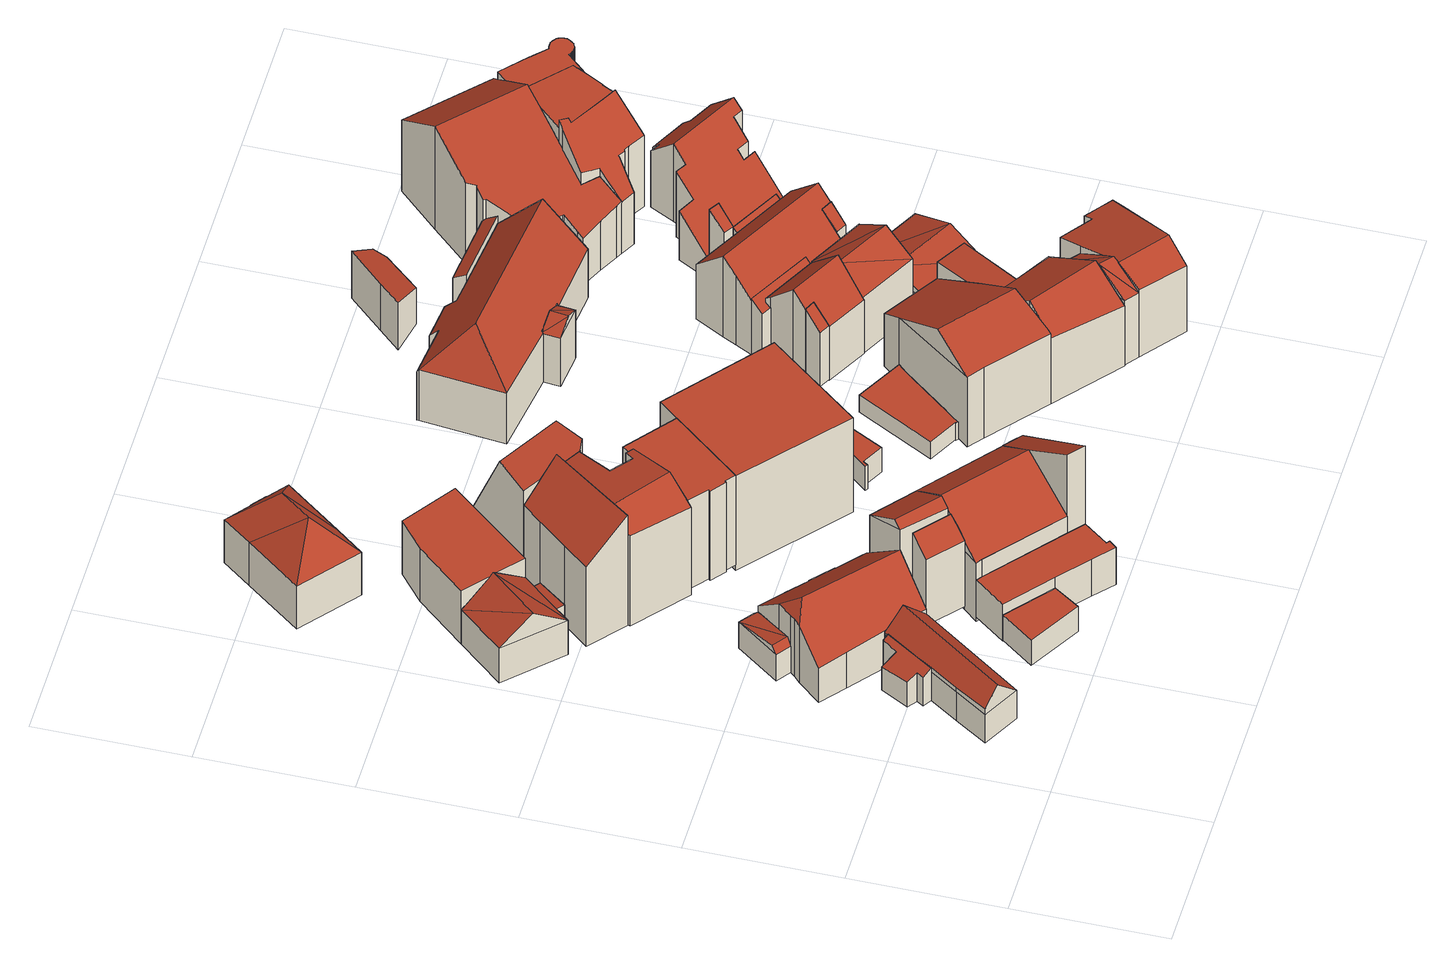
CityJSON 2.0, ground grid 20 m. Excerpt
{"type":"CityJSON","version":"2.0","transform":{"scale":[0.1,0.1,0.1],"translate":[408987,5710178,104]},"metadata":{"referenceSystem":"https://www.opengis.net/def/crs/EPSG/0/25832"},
"CityObjects":{
"building1":{"type":"Building","attributes":{"Gemeindeschluessel":"05978036","Geometrietyp2DReferenz":"3000","function":"31001_2000","roofType":"5000","measuredHeight":8.18},"geometry":[{"type":"MultiSurface","lod":"2","boundaries":[[[0,1,2,3]],[[1,4,5,2]],[[4,6,7,5]],[[6,8,9,7]],[[8,10,11,9]],[[10,12,13,11]],[[12,14,15,13]],[[14,0,3,15]],[[10,16,17,12]],[[18,19,20,21,22,23,17,16]],[[12,17,23,14]],[[14,23,22,0]],[[4,20,19,6]],[[1,21,20,4]],[[6,19,18,8]],[[8,18,16,10]],[[0,22,21,1]],[[3,2,5,7,9,11,13,15]]],"semantics":{"surfaces":[{"type":"WallSurface"},{"type":"RoofSurface"},{"type":"GroundSurface"}],"values":[0,0,0,0,0,0,0,0,1,1,0,0,0,0,0,0,0,2]}}]},
"building2":{"type":"Building","attributes":{"Gemeindeschluessel":"05978036","Geometrietyp2DReferenz":"3000","function":"31001_2000","roofType":"2100","measuredHeight":5.48},"geometry":[{"type":"MultiSurface","lod":"2","boundaries":[[[24,25,26,2]],[[25,27,28,26]],[[27,29,30,28]],[[29,31,32,30]],[[31,33,34,32]],[[33,35,36,34]],[[35,37,5,36]],[[37,24,2,5]],[[37,35,33,31,29,27,25,24]],[[2,26,28,30,32,34,36,5]]],"semantics":{"surfaces":[{"type":"WallSurface"},{"type":"RoofSurface"},{"type":"GroundSurface"}],"values":[0,0,0,0,0,0,0,0,1,2]}}]},
"building3":{"type":"Building","attributes":{"Gemeindeschluessel":"05978036","Geometrietyp2DReferenz":"3000","function":"31001_2000","roofType":"5000","measuredHeight":5.46},"geometry":[{"type":"MultiSurface","lod":"2","boundaries":[[[38,39,40,41]],[[39,42,43,40]],[[42,44,45,43]],[[44,46,47,45]],[[46,38,41,47]],[[44,48,49,46]],[[38,48,42,39]],[[48,38,49]],[[42,48,44]],[[46,49,38]],[[41,40,43,45,47]]],"semantics":{"surfaces":[{"type":"WallSurface"},{"type":"RoofSurface"},{"type":"GroundSurface"}],"values":[0,0,0,0,0,1,1,1,0,0,2]}}]},
"building4":{"type":"Building","attributes":{"Gemeindeschluessel":"05978036","Geometrietyp2DReferenz":"3000","function":"31001_2000","roofType":"1000","measuredHeight":4.23},"geometry":[{"type":"MultiSurface","lod":"2","boundaries":[[[50,51,52,53]],[[51,54,55,52]],[[54,56,57,55]],[[56,50,53,57]],[[56,54,51,50]],[[53,52,55,57]]],"semantics":{"surfaces":[{"type":"WallSurface"},{"type":"RoofSurface"},{"type":"GroundSurface"}],"values":[0,0,0,0,1,2]}}]},
"building5":{"type":"Building","attributes":{"Gemeindeschluessel":"05978036","Geometrietyp2DReferenz":"3000","function":"31001_2000","roofType":"5000","measuredHeight":11.63},"geometry":[{"type":"MultiSurface","lod":"2","boundaries":[[[58,59,60,61]],[[59,62,63,60]],[[62,64,65,63]],[[64,66,67,65]],[[66,68,69,67]],[[68,70,71,69]],[[70,72,73,71]],[[72,74,75,73]],[[74,76,77,75]],[[76,78,79,77]],[[78,80,81,79]],[[80,82,83,81]],[[82,84,85,83]],[[84,86,87,85]],[[86,88,89,87]],[[88,90,45,89]],[[90,91,92,45]],[[91,93,43,92]],[[93,94,95,43]],[[94,58,61,95]],[[91,90,88,86,96]],[[86,84,82,80,78,76,74,96]],[[74,72,70,68,66,64,62,59,58,94,93,91,96]],[[61,60,63,65,67,69,71,73,75,77,79,81,83,85,87,89,45,92,43,95]]],"semantics":{"surfaces":[{"type":"WallSurface"},{"type":"RoofSurface"},{"type":"GroundSurface"}],"values":[0,0,0,0,0,0,0,0,0,0,0,0,0,0,0,0,0,0,0,0,1,1,1,2]}}]},
"building6":{"type":"Building","attributes":{"Gemeindeschluessel":"05978036","Geometrietyp2DReferenz":"3000","function":"31001_1100","roofType":"2100","measuredHeight":13.16},"geometry":[{"type":"MultiSurface","lod":"2","boundaries":[[[97,98,99,100]],[[98,101,102,99]],[[101,103,104,102]],[[103,105,106,104]],[[105,97,100,106]],[[105,103,101,98,97]],[[100,99,102,104,106]]],"semantics":{"surfaces":[{"type":"WallSurface"},{"type":"RoofSurface"},{"type":"GroundSurface"}],"values":[0,0,0,0,0,1,2]}}]},
"building7":{"type":"Building","attributes":{"Gemeindeschluessel":"05978036","Geometrietyp2DReferenz":"3000","function":"31001_1100","roofType":"1000","measuredHeight":6.26},"geometry":[{"type":"MultiSurface","lod":"2","boundaries":[[[107,108,109,110]],[[108,111,112,109]],[[111,113,114,112]],[[113,115,116,114]],[[115,117,118,116]],[[117,119,120,118]],[[119,121,122,120]],[[121,123,124,122]],[[123,125,126,124]],[[125,107,110,126]],[[125,123,121,119,117,115,113,111,108,107]],[[110,109,112,114,116,118,120,122,124,126]]],"semantics":{"surfaces":[{"type":"WallSurface"},{"type":"RoofSurface"},{"type":"GroundSurface"}],"values":[0,0,0,0,0,0,0,0,0,0,1,2]}}]},
"building8":{"type":"Building","attributes":{"Gemeindeschluessel":"05978036","Geometrietyp2DReferenz":"3000","function":"31001_3050"},"children":["building8-1","building8-2","building8-3"]},
"building8-1":{"type":"BuildingPart","attributes":{"roofType":"9999","measuredHeight":9},"parents":["building8"],"geometry":[{"type":"MultiSurface","lod":"2","boundaries":[[[127,128,129,130,131,132,133]],[[131,130,134,135,136]],[[130,129,137,134]],[[129,128,138,137]],[[128,127,139,140,138]],[[136,132,131]],[[133,139,127]],[[136,135,140,139]],[[136,139,133,132]],[[135,134,137,138,140]]],"semantics":{"surfaces":[{"type":"RoofSurface"},{"type":"WallSurface"},{"type":"GroundSurface"}],"values":[0,1,1,1,1,1,1,1,1,2]}}]},
"building8-2":{"type":"BuildingPart","attributes":{"roofType":"2100","measuredHeight":4.04},"parents":["building8"],"geometry":[{"type":"MultiSurface","lod":"2","boundaries":[[[141,142,143,140]],[[142,144,145,143]],[[144,146,147,145]],[[144,142,141,146]],[[147,140,143,145]],[[141,140,147,146]]],"semantics":{"surfaces":[{"type":"WallSurface"},{"type":"RoofSurface"},{"type":"GroundSurface"},{"type":"ClosureSurface"}],"values":[0,0,0,1,2,3]}}]},
"building8-3":{"type":"BuildingPart","attributes":{"roofType":"3100","measuredHeight":9.39},"parents":["building8"],"geometry":[{"type":"MultiSurface","lod":"2","boundaries":[[[148,149,150,147,146]],[[149,151,152,150]],[[151,136,135,152]],[[136,153,154,132]],[[153,136,151]],[[154,149,148,139,133]],[[149,154,153]],[[149,153,151]],[[135,140,147,150,152]],[[140,135,136,139,141]],[[146,141,139,148]],[[146,147,140,141]],[[132,154,133]],[[136,132,133,139]]],"semantics":{"surfaces":[{"type":"WallSurface"},{"type":"RoofSurface"},{"type":"GroundSurface"},{"type":"ClosureSurface"}],"values":[0,0,0,1,1,1,1,0,2,3,0,3,0,3]}}]},
"building9":{"type":"Building","attributes":{"Gemeindeschluessel":"05978036","Geometrietyp2DReferenz":"3000","function":"31001_1100","roofType":"5000","measuredHeight":14.99},"geometry":[{"type":"MultiSurface","lod":"2","boundaries":[[[155,156,157,158]],[[156,159,160,157]],[[159,161,162,160]],[[161,163,164,162]],[[163,155,158,164]],[[165,161,159,156,166]],[[163,165,166,155]],[[156,155,166]],[[163,161,165]],[[158,157,160,162,164]]],"semantics":{"surfaces":[{"type":"WallSurface"},{"type":"RoofSurface"},{"type":"GroundSurface"}],"values":[0,0,0,0,0,1,1,0,0,2]}}]},
"building10":{"type":"Building","attributes":{"Gemeindeschluessel":"05978036","Geometrietyp2DReferenz":"3000","function":"31001_1100","roofType":"5000","measuredHeight":17.73},"geometry":[{"type":"MultiSurface","lod":"2","boundaries":[[[167,168,169,170]],[[168,171,172,169]],[[171,173,174,172]],[[173,175,176,174]],[[175,177,178,176]],[[177,179,180,178]],[[179,181,182,180]],[[181,183,184,182]],[[183,185,186,184]],[[185,167,170,186]],[[181,179,177,175,173,171,187,188]],[[185,183,188,187,168,167]],[[183,181,188]],[[171,168,187]],[[170,169,172,174,176,178,180,182,184,186]]],"semantics":{"surfaces":[{"type":"WallSurface"},{"type":"RoofSurface"},{"type":"GroundSurface"}],"values":[0,0,0,0,0,0,0,0,0,0,1,1,0,0,2]}}]},
"building11":{"type":"Building","attributes":{"Gemeindeschluessel":"05978036","Geometrietyp2DReferenz":"3000","function":"31001_1100"},"children":["building11-1","building11-2"]},
"building11-1":{"type":"BuildingPart","attributes":{"roofType":"5000","measuredHeight":15},"parents":["building11"],"geometry":[{"type":"MultiSurface","lod":"2","boundaries":[[[189,190,191,192]],[[190,193,194,191]],[[193,195,196,194]],[[195,197,198,196]],[[197,199,164,198]],[[199,200,162,164]],[[200,201,160,162]],[[201,202,203,160]],[[204,189,192,205]],[[159,206,207,208,209]],[[163,210,211,212,190,213,204,208,207]],[[204,213,189]],[[189,213,190]],[[190,212,193]],[[193,212,211,195]],[[195,211,210,197]],[[197,210,163,199]],[[199,163,207,206,200]],[[201,159,209,202]],[[200,206,159,201]],[[192,191,194,196,198,164,162,160,203,205]],[[205,203,202,204]],[[202,209,208,204]]],"semantics":{"surfaces":[{"type":"WallSurface"},{"type":"RoofSurface"},{"type":"GroundSurface"},{"type":"ClosureSurface"}],"values":[0,0,0,0,0,0,0,0,0,1,1,0,0,0,0,0,0,0,0,0,2,3,3]}}]},
"building11-2":{"type":"BuildingPart","attributes":{"roofType":"2100","measuredHeight":20.16},"parents":["building11"],"geometry":[{"type":"MultiSurface","lod":"2","boundaries":[[[214,215,204,205,216]],[[217,218,219,203,202,209]],[[218,220,221,219]],[[220,222,223,221]],[[222,214,216,223]],[[222,220,218,217,208,215,214]],[[216,205,203,219,221,223]],[[217,209,208]],[[208,204,215]],[[202,203,205,204]],[[202,204,208,209]]],"semantics":{"surfaces":[{"type":"WallSurface"},{"type":"RoofSurface"},{"type":"GroundSurface"},{"type":"ClosureSurface"}],"values":[0,0,0,0,0,1,2,0,0,3,3]}}]},
"building12":{"type":"Building","attributes":{"Gemeindeschluessel":"05978036","Geometrietyp2DReferenz":"3000","function":"31001_3050"},"children":["building12-1","building12-2"]},
"building12-1":{"type":"BuildingPart","attributes":{"roofType":"5000","measuredHeight":16.57},"parents":["building12"],"geometry":[{"type":"MultiSurface","lod":"2","boundaries":[[[224,225,226,227]],[[225,228,229,226]],[[228,230,231,229]],[[230,232,233,231]],[[234,235,236,237]],[[235,224,227,236]],[[238,239,240,241,242,243,173,244]],[[245,235,240,239]],[[224,245,239,238,225]],[[235,245,224]],[[228,244,173,230]],[[225,238,244,228]],[[230,173,243,232]],[[234,246,241,240,235]],[[227,226,229,231,233,237,236]],[[237,233,232,234]],[[241,246,242]],[[232,243,242,246,234]]],"semantics":{"surfaces":[{"type":"WallSurface"},{"type":"RoofSurface"},{"type":"GroundSurface"},{"type":"ClosureSurface"}],"values":[0,0,0,0,0,0,1,1,0,0,0,0,0,0,2,3,0,3]}}]},
"building12-2":{"type":"BuildingPart","attributes":{"roofType":"2100","measuredHeight":18.62},"parents":["building12"],"geometry":[{"type":"MultiSurface","lod":"2","boundaries":[[[247,248,249,233,232,243]],[[248,250,251,249]],[[250,252,253,251]],[[252,254,255,253]],[[254,246,234,237,255]],[[254,252,250,248,247,242,246]],[[237,233,249,251,253,255]],[[243,242,247]],[[232,233,237,234]],[[232,234,246,242,243]]],"semantics":{"surfaces":[{"type":"WallSurface"},{"type":"RoofSurface"},{"type":"GroundSurface"},{"type":"ClosureSurface"}],"values":[0,0,0,0,0,1,2,0,3,3]}}]},
"building13":{"type":"Building","attributes":{"Gemeindeschluessel":"05978036","Geometrietyp2DReferenz":"3000","function":"31001_2000","roofType":"3200","measuredHeight":12.76},"geometry":[{"type":"MultiSurface","lod":"2","boundaries":[[[256,257,258,259]],[[257,260,261,258]],[[260,262,263,261]],[[262,264,265,263]],[[264,266,267,265]],[[266,268,269,267]],[[268,270,271,269]],[[270,272,273,271]],[[272,274,275,273]],[[274,256,259,275]],[[256,274,272,270,268,266,276]],[[262,260,277]],[[266,264,277,276]],[[264,262,277]],[[257,256,276]],[[260,257,276,277]],[[259,258,261,263,265,267,269,271,273,275]]],"semantics":{"surfaces":[{"type":"WallSurface"},{"type":"RoofSurface"},{"type":"GroundSurface"}],"values":[0,0,0,0,0,0,0,0,0,0,1,1,1,1,1,1,2]}}]},
"building14":{"type":"Building","attributes":{"Gemeindeschluessel":"05978036","Geometrietyp2DReferenz":"3000","function":"31001_1100","roofType":"1000","measuredHeight":15.06},"geometry":[{"type":"MultiSurface","lod":"2","boundaries":[[[278,279,280,281]],[[279,282,283,280]],[[282,284,285,283]],[[284,286,287,285]],[[286,288,289,287]],[[288,290,291,289]],[[290,292,293,291]],[[292,294,295,293]],[[294,278,281,295]],[[294,292,290,288,286,284,282,279,278]],[[281,280,283,285,287,289,291,293,295]]],"semantics":{"surfaces":[{"type":"WallSurface"},{"type":"RoofSurface"},{"type":"GroundSurface"}],"values":[0,0,0,0,0,0,0,0,0,1,2]}}]},
"building15":{"type":"Building","attributes":{"Gemeindeschluessel":"05978036","Geometrietyp2DReferenz":"3000","function":"31001_1100","roofType":"1000","measuredHeight":15.94},"geometry":[{"type":"MultiSurface","lod":"2","boundaries":[[[296,297,298,299]],[[297,300,301,298]],[[300,302,303,301]],[[302,304,305,303]],[[304,296,299,305]],[[304,302,300,297,296]],[[299,298,301,303,305]]],"semantics":{"surfaces":[{"type":"WallSurface"},{"type":"RoofSurface"},{"type":"GroundSurface"}],"values":[0,0,0,0,0,1,2]}}]},
"building16":{"type":"Building","attributes":{"Gemeindeschluessel":"05978036","Geometrietyp2DReferenz":"3000","function":"31001_2000","roofType":"1000","measuredHeight":4.17},"geometry":[{"type":"MultiSurface","lod":"2","boundaries":[[[306,307,308,309]],[[307,310,311,308]],[[310,312,313,311]],[[312,314,315,313]],[[314,316,317,315]],[[316,318,319,317]],[[318,320,321,319]],[[320,322,323,321]],[[322,324,325,323]],[[324,326,327,325]],[[326,328,329,327]],[[328,306,309,329]],[[328,326,324,322,320,318,316,314,312,310,307,306]],[[309,308,311,313,315,317,319,321,323,325,327,329]]],"semantics":{"surfaces":[{"type":"WallSurface"},{"type":"RoofSurface"},{"type":"GroundSurface"}],"values":[0,0,0,0,0,0,0,0,0,0,0,0,1,2]}}]},
"building17":{"type":"Building","attributes":{"Gemeindeschluessel":"05978036","Geometrietyp2DReferenz":"3000","function":"31001_2000","roofType":"1000","measuredHeight":2.88},"geometry":[{"type":"MultiSurface","lod":"2","boundaries":[[[330,331,332,333]],[[331,334,335,332]],[[334,336,337,335]],[[336,338,339,337]],[[338,340,341,339]],[[340,342,343,341]],[[342,330,333,343]],[[342,340,338,336,334,331,330]],[[333,332,335,337,339,341,343]]],"semantics":{"surfaces":[{"type":"WallSurface"},{"type":"RoofSurface"},{"type":"GroundSurface"}],"values":[0,0,0,0,0,0,0,1,2]}}]},
"building18":{"type":"Building","attributes":{"Gemeindeschluessel":"05978036","Geometrietyp2DReferenz":"3000","function":"31001_1100","roofType":"5000","measuredHeight":15.17},"geometry":[{"type":"MultiSurface","lod":"2","boundaries":[[[344,345,346,347]],[[345,348,349,346]],[[348,350,351,349]],[[350,352,353,351]],[[352,354,355,353]],[[354,356,357,355]],[[356,358,359,357]],[[358,344,347,359]],[[360,352,350,348,345,361]],[[356,354,360,361,344,358]],[[345,344,361]],[[354,352,360]],[[347,346,349,351,353,355,357,359]]],"semantics":{"surfaces":[{"type":"WallSurface"},{"type":"RoofSurface"},{"type":"GroundSurface"}],"values":[0,0,0,0,0,0,0,0,1,1,0,0,2]}}]},
"building19":{"type":"Building","attributes":{"Gemeindeschluessel":"05978036","Geometrietyp2DReferenz":"3000","function":"51009_1610","roofType":"2100","measuredHeight":11.48},"geometry":[{"type":"MultiSurface","lod":"2","boundaries":[[[362,363,364,365]],[[363,366,367,364]],[[366,368,369,367]],[[368,362,365,369]],[[368,366,363,362]],[[365,364,367,369]]],"semantics":{"surfaces":[{"type":"WallSurface"},{"type":"RoofSurface"},{"type":"GroundSurface"}],"values":[0,0,0,0,1,2]}}]},
"building20":{"type":"Building","attributes":{"Gemeindeschluessel":"05978036","Geometrietyp2DReferenz":"3000","function":"31001_1100"},"children":["building20-1","building20-2"]},
"building20-1":{"type":"BuildingPart","attributes":{"roofType":"3100","measuredHeight":14.66},"parents":["building20"],"geometry":[{"type":"MultiSurface","lod":"2","boundaries":[[[370,371,372,355]],[[371,373,374,375,372]],[[376,377,378,379,380]],[[377,381,382,378]],[[381,383,384,382]],[[383,385,386,384]],[[385,387,357,386]],[[387,370,355,357]],[[383,381,377,376,373,371]],[[371,370,387,385,383]],[[355,372,375,379,378,382,384,386,357]],[[376,380,374,373]],[[380,379,375,374]]],"semantics":{"surfaces":[{"type":"WallSurface"},{"type":"RoofSurface"},{"type":"GroundSurface"},{"type":"ClosureSurface"}],"values":[0,0,0,0,0,0,0,0,1,1,2,0,3]}}]},
"building20-2":{"type":"BuildingPart","attributes":{"roofType":"2100","measuredHeight":10.47},"parents":["building20"],"geometry":[{"type":"MultiSurface","lod":"2","boundaries":[[[374,388,353,375]],[[388,389,351,353]],[[389,390,391,351]],[[390,380,379,391]],[[380,390,389,388,374]],[[375,353,351,391,379]],[[375,379,380,374]]],"semantics":{"surfaces":[{"type":"WallSurface"},{"type":"RoofSurface"},{"type":"GroundSurface"},{"type":"ClosureSurface"}],"values":[0,0,0,0,1,2,3]}}]},
"building21":{"type":"Building","attributes":{"Gemeindeschluessel":"05978036","Geometrietyp2DReferenz":"3000","function":"31001_1000","roofType":"3100","measuredHeight":13.35},"geometry":[{"type":"MultiSurface","lod":"2","boundaries":[[[392,393,394,395]],[[393,396,397,394]],[[396,398,399,397]],[[398,400,401,399]],[[400,402,403,401]],[[402,404,405,403]],[[404,406,407,405]],[[406,408,409,407]],[[408,410,411,409]],[[410,392,395,411]],[[406,404,402,400,398]],[[398,396,393,392,410,408,406]],[[395,394,397,399,401,403,405,407,409,411]]],"semantics":{"surfaces":[{"type":"WallSurface"},{"type":"RoofSurface"},{"type":"GroundSurface"}],"values":[0,0,0,0,0,0,0,0,0,0,1,1,2]}}]},
"building22":{"type":"Building","attributes":{"Gemeindeschluessel":"05978036","Geometrietyp2DReferenz":"3000","function":"31001_1000"},"children":["building22-1","building22-2","building22-3"]},
"building22-1":{"type":"BuildingPart","attributes":{"roofType":"5000","measuredHeight":14.5},"parents":["building22"],"geometry":[{"type":"MultiSurface","lod":"2","boundaries":[[[412,413,414,415]],[[413,416,417,414]],[[416,418,419,417]],[[420,421,422,423]],[[421,424,425,422]],[[424,426,427,425]],[[426,428,429,427]],[[430,431,432,433,434]],[[431,435,436,432]],[[435,437,438,436]],[[437,439,440,438]],[[439,412,415,440]],[[435,431,441]],[[431,430,442,443,444,445,446,428,426,424,441]],[[424,421,420,418,416,413,412,439,437,435,441]],[[415,414,417,419,423,422,425,427,429,447,448,433,432,436,438,440]],[[420,423,419,418]],[[449,446,445]],[[447,429,428,446,449]],[[450,443,442]],[[444,449,445]],[[450,448,447,449]],[[450,449,444,443]],[[430,434,450,442]],[[434,433,448,450]]],"semantics":{"surfaces":[{"type":"WallSurface"},{"type":"RoofSurface"},{"type":"GroundSurface"},{"type":"ClosureSurface"}],"values":[0,0,0,0,0,0,0,0,0,0,0,0,1,1,1,2,3,0,3,0,0,3,3,0,3]}}]},
"building22-2":{"type":"BuildingPart","attributes":{"roofType":"2100","measuredHeight":9.44},"parents":["building22"],"geometry":[{"type":"MultiSurface","lod":"2","boundaries":[[[451,452,453,419,418]],[[452,454,455,453]],[[454,456,457,455]],[[456,458,459,457]],[[458,460,420,423,459]],[[460,458,456,454,452,451]],[[419,453,455,457,459,423]],[[418,420,460,451]],[[418,419,423,420]]],"semantics":{"surfaces":[{"type":"WallSurface"},{"type":"RoofSurface"},{"type":"GroundSurface"},{"type":"ClosureSurface"}],"values":[0,0,0,0,0,1,2,0,3]}}]},
"building22-3":{"type":"BuildingPart","attributes":{"roofType":"3100","measuredHeight":9.43},"parents":["building22"],"geometry":[{"type":"MultiSurface","lod":"2","boundaries":[[[446,461,462,429,428]],[[461,463,464,462]],[[463,434,433,464]],[[465,461,446,449,444]],[[461,465,466]],[[450,466,465,443]],[[466,450,434,463]],[[461,466,463]],[[429,462,464,433,448,447]],[[448,433,434,450]],[[447,448,450,449]],[[429,447,449,446,428]],[[443,465,444]],[[450,443,444,449]]],"semantics":{"surfaces":[{"type":"WallSurface"},{"type":"RoofSurface"},{"type":"GroundSurface"},{"type":"ClosureSurface"}],"values":[0,0,0,1,1,1,1,0,2,3,3,3,0,3]}}]},
"building23":{"type":"Building","attributes":{"Gemeindeschluessel":"05978036","Geometrietyp2DReferenz":"3000","function":"31001_1100"},"children":["building23-1","building23-2"]},
"building23-1":{"type":"BuildingPart","attributes":{"roofType":"3100","measuredHeight":13.67},"parents":["building23"],"geometry":[{"type":"MultiSurface","lod":"2","boundaries":[[[467,468,469,470]],[[468,471,472,469]],[[471,473,474,472]],[[473,475,476,474]],[[475,477,478,476]],[[477,479,480,478]],[[479,481,482,483,480]],[[484,485,486,487,488]],[[485,467,470,486]],[[489,481,479,477]],[[477,475,473,471,468,467,485,484,490,491,489]],[[470,469,472,474,476,478,480,483,492,487,486]],[[493,482,481,489]],[[492,483,482,494]],[[494,482,493]],[[484,488,490]],[[491,493,489]],[[492,494,488,487]],[[488,494,493,491,490]]],"semantics":{"surfaces":[{"type":"WallSurface"},{"type":"RoofSurface"},{"type":"GroundSurface"},{"type":"ClosureSurface"}],"values":[0,0,0,0,0,0,0,0,0,1,1,2,0,3,3,0,0,3,3]}}]},
"building23-2":{"type":"BuildingPart","attributes":{"roofType":"3100","measuredHeight":14.2},"parents":["building23"],"geometry":[{"type":"MultiSurface","lod":"2","boundaries":[[[495,488,487,496]],[[482,497,498,483]],[[497,495,496,498]],[[495,497,499]],[[495,500,490,488]],[[500,495,499]],[[499,482,493,491,500]],[[482,499,497]],[[496,487,492,483,498]],[[483,492,494,482]],[[492,487,488,494]],[[500,491,490]],[[493,482,494]],[[491,493,494,488,490]]],"semantics":{"surfaces":[{"type":"WallSurface"},{"type":"RoofSurface"},{"type":"GroundSurface"},{"type":"ClosureSurface"}],"values":[0,0,0,0,1,1,1,1,2,3,3,0,3,3]}}]},
"building24":{"type":"Building","attributes":{"Gemeindeschluessel":"05978036","Geometrietyp2DReferenz":"3000","function":"31001_2000","roofType":"3100","measuredHeight":12.13},"geometry":[{"type":"MultiSurface","lod":"2","boundaries":[[[501,502,503,504]],[[502,505,506,503]],[[505,408,507,506]],[[408,501,504,507]],[[505,502,508]],[[501,408,509]],[[501,508,502]],[[508,501,509]],[[509,505,508]],[[505,509,408]],[[504,503,506,507]]],"semantics":{"surfaces":[{"type":"WallSurface"},{"type":"RoofSurface"},{"type":"GroundSurface"}],"values":[0,0,0,0,0,0,1,1,1,1,2]}}]},
"building25":{"type":"Building","attributes":{"Gemeindeschluessel":"05978036","Geometrietyp2DReferenz":"3000","function":"31001_1000","roofType":"2100","measuredHeight":7.93},"geometry":[{"type":"MultiSurface","lod":"2","boundaries":[[[510,511,512,513]],[[511,514,515,512]],[[514,516,517,515]],[[516,518,519,517]],[[518,520,521,519]],[[520,510,513,521]],[[520,518,516,514,511,510]],[[513,512,515,517,519,521]]],"semantics":{"surfaces":[{"type":"WallSurface"},{"type":"RoofSurface"},{"type":"GroundSurface"}],"values":[0,0,0,0,0,0,1,2]}}]},
"building26":{"type":"Building","attributes":{"Gemeindeschluessel":"05978036","Geometrietyp2DReferenz":"3000","function":"31001_1000"},"children":["building26-1","building26-2","building26-3"]},
"building26-1":{"type":"BuildingPart","attributes":{"roofType":"3100","measuredHeight":13.6},"parents":["building26"],"geometry":[{"type":"MultiSurface","lod":"2","boundaries":[[[522,523,524,525]],[[523,526,504,524]],[[527,528,529,530]],[[528,531,532,529]],[[531,533,534,532]],[[533,535,536,537,534]],[[538,539,540,541,542]],[[539,543,544,540]],[[543,545,546,544]],[[545,547,548,546]],[[547,522,525,548]],[[543,539,538,535,533,531]],[[531,528,527,549,526,523,522,547,545,543]],[[525,524,504,550,530,529,532,534,537,541,540,544,546,548]],[[550,504,526,549]],[[530,550,549,527]],[[538,542,536,535]],[[542,541,537,536]]],"semantics":{"surfaces":[{"type":"WallSurface"},{"type":"RoofSurface"},{"type":"GroundSurface"},{"type":"ClosureSurface"}],"values":[0,0,0,0,0,0,0,0,0,0,0,1,1,2,3,3,0,3]}}]},
"building26-2":{"type":"BuildingPart","attributes":{"roofType":"2100","measuredHeight":9.22},"parents":["building26"],"geometry":[{"type":"MultiSurface","lod":"2","boundaries":[[[536,551,552,537]],[[551,553,554,552]],[[553,542,541,554]],[[542,553,551,536]],[[537,552,554,541]],[[537,541,542,536]]],"semantics":{"surfaces":[{"type":"WallSurface"},{"type":"RoofSurface"},{"type":"GroundSurface"},{"type":"ClosureSurface"}],"values":[0,0,0,1,2,3]}}]},
"building26-3":{"type":"BuildingPart","attributes":{"roofType":"2100","measuredHeight":9.41},"parents":["building26"],"geometry":[{"type":"MultiSurface","lod":"2","boundaries":[[[555,556,557,558]],[[556,559,527,530,557]],[[560,561,562,504,526]],[[561,555,558,562]],[[561,560,563,559,556,555]],[[558,557,530,550,504,562]],[[563,549,527,559]],[[549,550,530,527]],[[560,526,549,563]],[[526,504,550,549]]],"semantics":{"surfaces":[{"type":"WallSurface"},{"type":"RoofSurface"},{"type":"GroundSurface"},{"type":"ClosureSurface"}],"values":[0,0,0,0,1,2,0,3,0,3]}}]},
"building27":{"type":"Building","attributes":{"Gemeindeschluessel":"05978036","Geometrietyp2DReferenz":"3000","function":"31001_2000","roofType":"3100","measuredHeight":6.16},"geometry":[{"type":"MultiSurface","lod":"2","boundaries":[[[564,565,566,567]],[[565,568,569,566]],[[568,570,506,569]],[[570,571,503,506]],[[571,564,567,503]],[[571,572,564]],[[572,571,573]],[[573,565,572]],[[565,573,574,568]],[[568,574,570]],[[570,574,573,571]],[[564,572,565]],[[567,566,569,506,503]]],"semantics":{"surfaces":[{"type":"WallSurface"},{"type":"RoofSurface"},{"type":"GroundSurface"}],"values":[0,0,0,0,0,1,1,1,1,0,0,0,2]}}]},
"building28":{"type":"Building","attributes":{"Gemeindeschluessel":"05978036","Geometrietyp2DReferenz":"3000","function":"51009_1610","roofType":"2100","measuredHeight":11.76},"geometry":[{"type":"MultiSurface","lod":"2","boundaries":[[[575,576,548,525]],[[576,577,546,548]],[[577,578,579,546]],[[578,575,525,579]],[[578,577,576,575]],[[525,548,546,579]]],"semantics":{"surfaces":[{"type":"WallSurface"},{"type":"RoofSurface"},{"type":"GroundSurface"}],"values":[0,0,0,0,1,2]}}]},
"building29":{"type":"Building","attributes":{"Gemeindeschluessel":"05978036","Geometrietyp2DReferenz":"3000","function":"51009_1610","roofType":"2100","measuredHeight":11.39},"geometry":[{"type":"MultiSurface","lod":"2","boundaries":[[[580,551,581,582]],[[551,583,584,581]],[[583,585,586,584]],[[585,580,582,586]],[[585,583,551,580]],[[582,581,584,586]]],"semantics":{"surfaces":[{"type":"WallSurface"},{"type":"RoofSurface"},{"type":"GroundSurface"}],"values":[0,0,0,0,1,2]}}]},
"building30":{"type":"Building","attributes":{"Gemeindeschluessel":"05978036","Geometrietyp2DReferenz":"3000","function":"31001_1000","roofType":"3100","measuredHeight":13.05},"geometry":[{"type":"MultiSurface","lod":"2","boundaries":[[[587,588,589,590]],[[588,591,592,589]],[[591,593,594,592]],[[593,595,596,594]],[[595,597,598,596]],[[597,599,600,598]],[[599,601,602,600]],[[601,603,604,602]],[[603,605,606,604]],[[605,607,608,606]],[[607,609,610,608]],[[609,611,612,610]],[[611,613,614,612]],[[613,615,616,614]],[[615,617,618,616]],[[617,619,620,618]],[[619,621,622,620]],[[621,623,624,622]],[[623,625,626,624]],[[625,627,628,626]],[[627,629,630,628]],[[629,631,632,630]],[[631,633,634,632]],[[633,587,590,634]],[[629,627,625,623,621,619,617,615,613]],[[613,611,609,607,605,603,601,599,597,595,593,591,588,587,633,631,629]],[[590,589,592,594,596,598,600,602,604,606,608,610,612,614,616,618,620,622,624,626,628,630,632,634]]],"semantics":{"surfaces":[{"type":"WallSurface"},{"type":"RoofSurface"},{"type":"GroundSurface"}],"values":[0,0,0,0,0,0,0,0,0,0,0,0,0,0,0,0,0,0,0,0,0,0,0,0,1,1,2]}}]},
"building31":{"type":"Building","attributes":{"Gemeindeschluessel":"05978036","Geometrietyp2DReferenz":"3000","function":"31001_3050"},"children":["building31-1","building31-2","building31-3","building31-4","building31-5"]},
"building31-1":{"type":"BuildingPart","attributes":{"roofType":"1000","measuredHeight":13.92},"parents":["building31"],"geometry":[{"type":"MultiSurface","lod":"2","boundaries":[[[635,636,637,638]],[[636,639,640,637]],[[641,642,643]],[[641,644,645,642]],[[644,646,647,645]],[[646,648,649,647]],[[648,650,651,649]],[[650,652,653,651]],[[652,654,655,653]],[[654,656,657,655]],[[656,658,659,657]],[[658,660,661,659]],[[660,662,663,661]],[[662,664,665,663]],[[664,666,667,665]],[[666,668,669,667]],[[668,670,671,669]],[[670,672,673,671]],[[672,674,675,673]],[[674,676,677,675]],[[676,678,679,677]],[[678,680,681,679]],[[680,682,683,681]],[[682,684,685,683]],[[684,686,687,685]],[[686,688,689,687]],[[688,690,691,689]],[[690,692,693,691]],[[692,694,695,693]],[[694,696,697,695]],[[696,698,699,697]],[[698,700,701,699]],[[700,702,703,701]],[[702,704,705,703]],[[704,706,707,705]],[[706,708,709,707]],[[708,710,711,709]],[[710,712,713,711]],[[712,714,715,713]],[[714,635,638,715]],[[714,712,710,708,706,704,702,700,698,696,694,692,690,688,686,684,682,680,678,676,674,672,670,668,666,664,662,660,658,656,654,652,650,648,646,644,641,716,717,718,719,639,636,635]],[[638,637,640,720,721,722,642,645,647,649,651,653,655,657,659,661,663,665,667,669,671,673,675,677,679,681,683,685,687,689,691,693,695,697,699,701,703,705,707,709,711,713,715]],[[720,640,639,719]],[[721,720,719,718]],[[723,717,716]],[[722,721,718,717,723,724]],[[643,724,723,716,641]],[[643,642,722,724]]],"semantics":{"surfaces":[{"type":"WallSurface"},{"type":"RoofSurface"},{"type":"GroundSurface"},{"type":"ClosureSurface"}],"values":[0,0,0,0,0,0,0,0,0,0,0,0,0,0,0,0,0,0,0,0,0,0,0,0,0,0,0,0,0,0,0,0,0,0,0,0,0,0,0,0,1,2,3,3,0,3,0,3]}}]},
"building31-2":{"type":"BuildingPart","attributes":{"roofType":"2100","measuredHeight":4.14},"parents":["building31"],"geometry":[{"type":"MultiSurface","lod":"2","boundaries":[[[725,726,727,728]],[[726,643,642,727]],[[643,726,725,724]],[[722,728,727,642]],[[722,724,725,728]],[[722,642,643,724]]],"semantics":{"surfaces":[{"type":"WallSurface"},{"type":"RoofSurface"},{"type":"GroundSurface"},{"type":"ClosureSurface"}],"values":[0,0,1,2,3,3]}}]},
"building31-3":{"type":"BuildingPart","attributes":{"roofType":"2100","measuredHeight":17.27},"parents":["building31"],"geometry":[{"type":"MultiSurface","lod":"2","boundaries":[[[729,730,731,732]],[[730,733,734,731]],[[733,735,736,734]],[[735,737,738,736]],[[739,740,741,742,743]],[[740,744,745,741]],[[744,746,747,745]],[[746,729,732,747]],[[746,744,740,739,748,749,750,751,752,753,754,755,756,737,735,733,730,729]],[[732,731,734,736,738,757,758,759,760,761,762,763,764,742,741,745,747]],[[765,756,755]],[[757,738,737,756,765]],[[766,765,755,754]],[[766,758,757,765]],[[767,766,754,753]],[[759,758,766,767]],[[768,767,753,752]],[[760,759,767,768]],[[769,768,752,751,770]],[[761,760,768,769]],[[750,771,770,751]],[[771,762,761,769,770]],[[749,772,771,750]],[[772,763,762,771]],[[748,773,772,749]],[[773,764,763,772]],[[743,773,748,739]],[[743,742,764,773]]],"semantics":{"surfaces":[{"type":"WallSurface"},{"type":"RoofSurface"},{"type":"GroundSurface"},{"type":"ClosureSurface"}],"values":[0,0,0,0,0,0,0,0,1,2,0,3,0,3,0,3,0,3,0,3,0,3,0,3,0,3,0,3]}}]},
"building31-4":{"type":"BuildingPart","attributes":{"roofType":"3100","measuredHeight":17.41},"parents":["building31"],"geometry":[{"type":"MultiSurface","lod":"2","boundaries":[[[774,725,728]],[[775,776,777,738,737]],[[776,778,779,777]],[[778,780,781,779]],[[780,782,783,781]],[[782,784,785,783]],[[784,786,787,785]],[[786,788,789,787]],[[788,790,791,789]],[[790,792,793,791]],[[792,794,795,793]],[[794,796,797,795]],[[796,798,799,797]],[[798,800,801,799]],[[800,802,803,801]],[[802,804,805,803]],[[804,774,728,805]],[[802,800,798,796,794,792,790,788,786,784,782,780,778,776,775,756,765,766,767,768,769,806,807]],[[807,717,723,774,804,802]],[[728,722,721,808,761,760,759,758,757,738,777,779,781,783,785,787,789,791,793,795,797,799,801,803,805]],[[809,810,718,717,807]],[[724,725,774,723]],[[721,722,724,723,717,718]],[[808,721,718,810,809]],[[724,722,728,725]],[[806,809,807]],[[768,760,761,769]],[[808,809,806,769,761]],[[766,758,759,767]],[[767,759,760,768]],[[765,757,758,766]],[[775,737,756]],[[737,738,757,765,756]]],"semantics":{"surfaces":[{"type":"WallSurface"},{"type":"RoofSurface"},{"type":"GroundSurface"},{"type":"ClosureSurface"}],"values":[0,0,0,0,0,0,0,0,0,0,0,0,0,0,0,0,0,1,1,2,0,0,3,3,3,0,3,3,3,3,3,0,3]}}]},
"building31-5":{"type":"BuildingPart","attributes":{"roofType":"1000","measuredHeight":16.02},"parents":["building31"],"geometry":[{"type":"MultiSurface","lod":"2","boundaries":[[[811,812,813,637]],[[812,814,815,813]],[[814,816,817,815]],[[816,743,742,817]],[[818,811,637,640,639]],[[818,819,810,809,806,770,771,772,773,743,816,814,812,811]],[[637,813,815,817,742,764,763,762,761,808,721,720,640]],[[764,742,743,773]],[[763,764,773,772]],[[762,763,772,771]],[[761,762,771,770,769]],[[806,769,770]],[[721,808,809,810,718]],[[808,761,769,806,809]],[[719,718,810,819]],[[719,720,721,718]],[[639,719,819,818]],[[639,640,720,719]]],"semantics":{"surfaces":[{"type":"WallSurface"},{"type":"RoofSurface"},{"type":"GroundSurface"},{"type":"ClosureSurface"}],"values":[0,0,0,0,0,1,2,3,3,3,3,0,3,3,0,3,0,3]}}]}
},
"vertices":[
[69,134,68],[94,171,68],[94,171,20],[69,134,20],[136,235,68],[136,235,20],[140,240,68],[140,240,20],[151,231,68],[151,231,20],[186,201,68],[186,201,20],[90,65,68],[90,65,20],[41,91,68],[41,91,20],[161,223,102],[60,81,102],[151,231,88],[140,240,72],[136,235,72],[94,171,75],[69,134,76],[41,91,78],
[94,171,74],[82,178,68],[82,178,20],[88,187,68],[88,187,20],[76,196,61],[76,196,20],[96,232,59],[96,232,20],[114,219,70],[114,219,20],[129,239,70],[129,239,20],[136,235,74],
[128,416,56],[146,402,56],[146,402,12],[128,416,12],[150,398,56],[150,398,12],[104,346,56],[104,346,12],[86,359,56],[86,359,12],[109,351,67],[90,365,67],
[175,70,67],[208,113,67],[208,113,25],[175,70,25],[267,64,67],[267,64,25],[244,30,67],[244,30,25],
[180,373,66],[206,350,66],[206,350,12],[180,373,12],[207,351,65],[207,351,12],[235,326,65],[235,326,12],[234,325,66],[234,325,12],[263,300,66],[263,300,12],[263,301,65],[263,301,12],[269,296,65],[269,296,12],[223,243,129],[223,243,12],[186,201,75],[186,201,12],[151,231,75],[151,231,12],[140,240,74],[140,240,12],[96,275,72],[96,275,12],[64,301,70],[64,301,12],[90,331,108],[90,331,12],[99,340,108],[99,340,12],[104,346,108],[120,364,108],[120,364,12],[150,398,66],[180,374,65],[180,374,12],[117,336,129],
[255,172,131],[213,208,131],[213,208,20],[255,172,20],[232,230,152],[232,230,20],[274,194,152],[274,194,20],[264,182,141],[264,182,20],
[208,113,85],[239,154,85],[239,154,23],[208,113,23],[246,149,85],[246,149,23],[342,69,85],[342,69,23],[362,52,85],[362,52,23],[338,20,85],[338,20,23],[342,17,85],[342,17,23],[333,7,85],[333,7,23],[307,30,85],[307,30,23],[267,64,85],[267,64,23],
[130,678,94],[222,788,94],[154,835,94],[115,803,94],[59,738,94],[91,711,94],[99,705,94],[115,803,4],[59,738,4],[59,738,62],[154,835,4],[222,788,4],[130,678,62],[130,678,4],
[130,678,40],[147,664,40],[147,664,4],[115,626,44],[115,626,4],[98,640,44],[98,640,4],
[98,640,62],[74,611,62],[74,611,4],[8,678,62],[8,678,4],[41,645,97],[95,708,97],
[228,244,157],[268,292,131],[268,292,15],[228,244,15],[323,249,129],[323,249,15],[316,241,136],[316,241,15],[279,199,155],[279,199,15],[288,209,165],[236,253,165],
[132,550,163],[133,553,165],[133,553,11],[132,550,11],[216,662,168],[216,662,11],[249,643,167],[249,643,11],[217,597,178],[217,597,11],[243,576,178],[243,576,11],[253,587,175],[253,587,11],[262,580,175],[262,580,11],[205,500,166],[205,500,11],[200,493,159],[200,493,11],[152,578,188],[223,525,188],
[246,149,113],[239,154,113],[239,154,15],[246,149,15],[255,172,113],[255,172,15],[264,182,113],[264,182,15],[274,194,113],[274,194,15],[279,199,113],[316,241,113],[323,249,113],[421,169,113],[421,169,15],[342,69,113],[342,69,15],[316,241,137],[289,210,165],[388,128,165],[421,169,129],[274,194,150],[264,182,139],[255,172,130],[246,149,114],
[362,52,217],[342,69,217],[362,52,15],[421,169,130],[434,158,130],[434,158,15],[443,150,130],[443,150,15],[441,148,132],[441,148,15],
[306,734,36],[268,644,36],[268,644,10],[306,734,10],[251,642,36],[251,642,10],[249,643,36],[249,643,10],[216,662,36],[216,662,10],[169,690,36],[240,776,36],[240,776,10],[169,690,10],[268,644,169],[283,680,176],[201,728,176],[169,690,167],[192,676,167],[216,662,167],[251,642,167],[306,734,43],[169,690,143],
[216,662,190],[133,553,196],[133,553,10],[87,592,143],[87,592,10],[115,626,143],[115,626,10],[147,664,143],[147,664,10],
[199,986,72],[141,911,72],[141,911,0],[199,986,0],[112,874,72],[112,874,0],[38,934,72],[38,934,0],[94,1007,72],[94,1007,0],[123,1045,72],[123,1045,0],[157,1019,72],[157,1019,0],[159,1022,68],[159,1022,0],[177,1008,68],[177,1008,0],[175,1005,72],[175,1005,0],[131,976,128],[99,935,128],
[261,454,163],[249,464,163],[249,464,12],[261,454,12],[247,462,163],[247,462,12],[228,477,163],[228,477,12],[230,479,163],[230,479,12],[205,500,163],[205,500,12],[262,580,163],[262,580,12],[273,596,163],[273,596,12],[336,546,163],[336,546,12],
[261,454,162],[336,546,162],[336,546,3],[261,454,3],[358,572,162],[358,572,3],[488,466,162],[488,466,3],[390,344,162],[390,344,3],
[485,370,44],[463,328,44],[463,328,3],[485,370,3],[435,343,44],[435,343,3],[431,337,44],[431,337,3],[428,339,44],[428,339,3],[498,423,44],[498,423,3],[500,421,44],[500,421,3],[487,404,44],[487,404,3],[497,399,44],[497,399,3],[485,375,44],[485,375,3],[486,374,44],[486,374,3],[484,371,44],[484,371,3],
[527,251,44],[524,253,44],[524,253,15],[527,251,15],[526,254,44],[526,254,15],[487,274,44],[487,274,15],[541,376,44],[541,376,15],[602,343,44],[602,343,15],[592,332,44],[592,332,15],
[515,237,135],[602,343,123],[602,343,17],[515,237,17],[621,366,106],[621,366,17],[704,323,94],[704,323,17],[672,264,133],[672,264,17],[613,163,138],[613,163,17],[610,159,135],[610,159,17],[535,221,136],[535,221,17],[641,211,168],[553,283,168],
[595,446,130],[584,424,106],[584,424,16],[595,446,16],[570,431,106],[570,431,16],[582,452,130],[582,452,16],
[613,163,132],[629,190,164],[629,190,17],[662,247,124],[662,247,122],[662,247,17],[703,224,121],[749,198,119],[749,198,17],[703,224,17],[703,224,118],[738,176,133],[738,176,17],[714,131,164],[714,131,17],[693,90,118],[693,90,17],[610,159,127],
[672,264,122],[704,323,122],[747,301,118],[747,301,17],
[584,424,104],[595,446,128],[595,446,14],[584,424,14],[582,452,128],[582,452,14],[591,470,148],[591,470,14],[608,502,111],[608,502,14],[611,509,104],[611,509,14],[683,471,104],[683,471,14],[661,433,148],[661,433,14],[639,397,106],[639,397,14],[638,395,104],[638,395,14],
[477,886,76],[530,881,75],[530,881,8],[477,886,8],[528,866,91],[528,866,8],[561,862,91],[561,862,8],[665,851,90],[660,809,137],[660,809,8],[665,851,8],[658,794,153],[658,794,8],[651,737,90],[651,737,8],[552,747,88],[552,747,8],[502,753,90],[391,769,93],[391,769,8],[502,753,8],[502,753,89],[403,879,93],[403,879,8],[403,882,89],[403,882,8],[476,874,89],[476,874,8],[438,819,153],[503,755,92],[508,755,91],[548,750,91],[553,749,91],[552,747,89],[553,749,8],[503,755,8],[553,749,89],[503,755,89],
[561,862,103],[563,880,91],[563,880,8],[664,870,91],[664,870,8],[665,869,91],[665,869,8],[667,866,93],[667,866,8],[665,851,103],
[550,726,89],[550,726,8],[500,731,89],[500,731,8],[528,752,103],[525,728,103],
[811,161,131],[817,172,128],[817,172,19],[811,161,19],[835,159,127],[835,159,19],[851,146,128],[851,146,19],[839,131,133],[839,131,19],[785,60,156],[785,60,19],[765,33,130],[765,33,19],[710,77,132],[710,77,127],[710,77,19],[756,161,140],[772,190,131],[772,190,19],[756,161,19],[756,161,127],[725,106,156],[739,130,149],[726,107,156],[725,106,19],[725,106,155],[725,106,127],
[738,176,127],[738,176,19],[693,90,127],[693,90,19],[712,127,161],[729,113,161],
[683,471,106],[757,432,106],[757,432,12],[683,471,12],[717,356,106],[717,356,12],[639,397,12],[737,394,134],[661,434,134],
[558,923,68],[511,933,86],[511,933,7],[558,923,7],[537,961,86],[537,961,7],[581,1008,86],[581,1008,7],[603,988,73],[603,988,7],[598,970,69],[598,970,7],
[737,454,104],[732,445,94],[732,445,12],[737,454,12],[683,471,93],[604,525,104],[615,546,128],[615,546,12],[604,525,12],[624,564,148],[624,564,12],[645,603,104],[645,603,12],[712,567,104],[712,567,95],[712,567,12],[779,532,104],[792,525,104],[792,525,12],[779,532,12],[779,532,95],[771,486,148],[771,486,12],[762,468,128],[762,468,12],[748,475,128],[748,475,12],[688,480,104],[688,480,12],
[717,576,104],[717,576,12],[783,541,104],[783,541,12],
[608,502,93],[595,509,93],[595,509,12],[608,502,12],[604,525,106],[683,471,98],[611,509,98],[611,509,12],[688,480,106],
[843,386,51],[788,286,51],[788,286,12],[843,386,12],[705,333,51],[705,333,12],[717,356,51],[757,432,51],[816,336,74],[731,382,74],[717,356,62],
[737,454,107],[748,475,130],[762,468,130],[751,447,107],[751,447,12],
[728,597,128],[717,576,14],[728,597,14],[704,584,104],[704,584,14],[715,605,128],[715,605,14],
[860,595,103],[844,604,103],[844,604,9],[860,595,9],[839,595,92],[839,595,9],[856,586,92],[856,586,9],[821,521,18],[821,521,9],[783,541,18],[783,541,9],[717,576,18],[717,576,9],[728,597,42],[728,597,9],[715,605,42],[715,605,9],[738,648,92],[738,648,9],[761,636,92],[761,636,9],[774,661,120],[774,661,9],[788,653,120],[788,653,9],[798,670,140],[798,670,9],[815,703,103],[815,703,9],[828,696,103],[828,696,9],[832,705,92],[832,705,9],[839,702,92],[839,702,9],[881,680,92],[881,680,9],[876,670,103],[876,670,9],[908,653,103],[908,653,9],[891,621,140],[891,621,9],[885,609,127],[885,609,9],[872,616,127],[872,616,9],
[883,800,142],[870,807,142],[870,807,3],[883,800,3],[870,808,142],[870,808,3],[893,872,142],[893,872,3],[893,872,44],[913,853,142],[913,853,3],[914,854,142],[914,854,3],[916,854,142],[916,854,3],[918,854,142],[918,854,3],[920,854,142],[920,854,3],[921,854,142],[921,854,3],[923,854,142],[923,854,3],[925,853,142],[925,853,3],[927,852,142],[927,852,3],[928,851,142],[928,851,3],[929,850,142],[929,850,3],[931,849,142],[931,849,3],[932,847,142],[932,847,3],[933,845,142],[933,845,3],[933,844,142],[933,844,3],[934,842,142],[934,842,3],[934,840,142],[934,840,3],[934,838,142],[934,838,3],[934,836,142],[934,836,3],[933,834,142],[933,834,3],[932,832,142],[932,832,3],[931,831,142],[931,831,3],[930,829,142],[930,829,3],[929,828,142],[929,828,3],[928,827,142],[928,827,3],[926,826,142],[926,826,3],[924,825,142],[924,825,3],[922,824,142],[922,824,3],[920,824,142],[920,824,3],[918,824,142],[918,824,3],[916,824,142],[916,824,3],[915,825,142],[915,825,3],[913,825,142],[913,825,3],[911,826,142],[911,826,3],[909,828,142],[909,828,3],[884,801,142],[884,801,3],[860,902,142],[848,889,142],[821,860,142],[873,813,142],[873,813,3],[821,860,3],[860,902,3],[860,902,129],[860,902,44],
[867,909,38],[899,878,38],[899,878,3],[867,909,3],
[790,729,123],[789,728,122],[789,728,3],[790,729,3],[780,733,122],[780,733,3],[756,708,90],[756,708,3],[737,718,89],[737,718,3],[841,753,168],[820,713,124],[820,713,3],[841,753,3],[841,753,163],[819,712,123],[819,712,3],[797,725,123],[797,725,3],[819,765,168],[775,790,168],[777,794,173],[768,803,176],[764,798,170],[762,797,168],[734,767,129],[753,749,123],[738,721,93],[753,749,3],[734,767,3],[762,797,3],[764,798,3],[768,803,3],[777,794,3],[775,790,3],[819,765,3],[753,749,110],[734,767,110],[762,797,133],[764,798,134],[768,803,138],[768,803,163],[777,794,163],[775,790,163],[819,765,163],
[867,909,122],[737,718,91],[729,722,89],[729,722,3],[704,735,85],[704,735,3],[675,749,80],[675,749,3],[680,757,85],[680,757,3],[691,777,98],[691,777,3],[690,778,98],[690,778,3],[660,809,99],[660,809,3],[663,834,110],[663,834,3],[667,866,125],[667,866,3],[665,869,125],[665,869,3],[676,880,134],[676,880,3],[677,880,135],[677,880,3],[674,893,139],[674,893,3],[720,942,177],[720,942,3],[772,997,123],[772,997,3],[799,836,163],[815,854,177],[815,854,3],[815,854,163],[821,860,163],
[870,807,163],[865,797,163],[865,797,3],[851,771,163],[851,771,3],[850,771,163],[850,771,3],[870,808,163],[873,813,163]
]}
